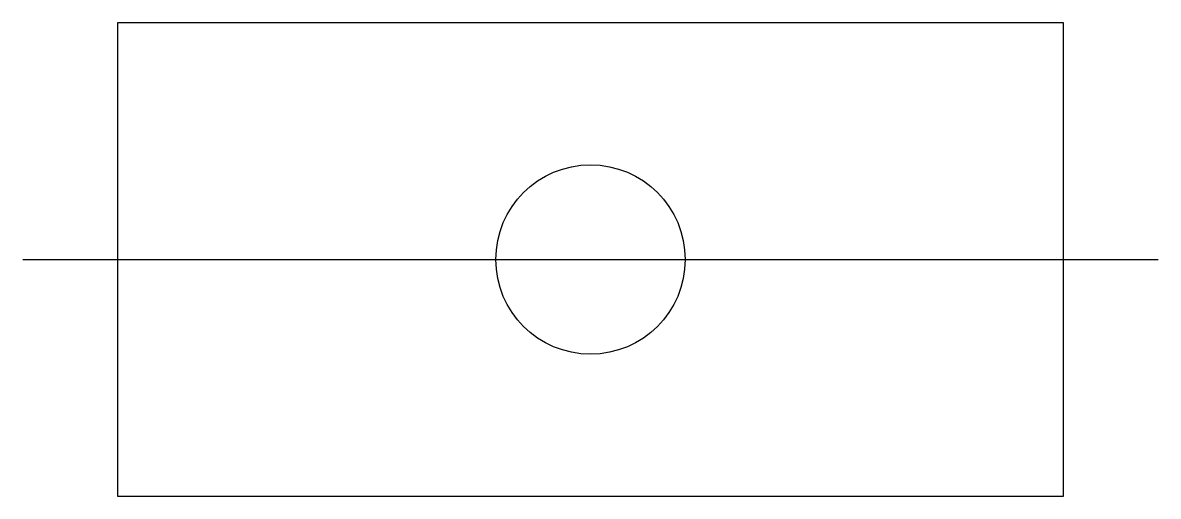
# Model space of a CAD drawing. Header units: millimetres. Extents: x -10 to 110, y 0 to 50.
import ezdxf

# ---------------------------------------------------------------- set-up
doc = ezdxf.new("R2010")
doc.units = ezdxf.units.MM

msp = doc.modelspace()

# ---------------------------------------------------------------- linework, layer by layer
at = {"layer": 'KONTUR'}
for p, q in [((100, 50), (0, 50)), ((0, 50), (0, 0)), ((100, 0), (100, 50)), ((0, 0), (100, 0))]:
    msp.add_line(p, q, dxfattribs=at)
at = {"layer": 'OSIE'}
msp.add_line((-10, 25), (110, 25), dxfattribs=at)
at = {"layer": 'OTWORY'}
msp.add_circle((50, 25), 10, dxfattribs=at)

doc.saveas('drawing.dxf')
